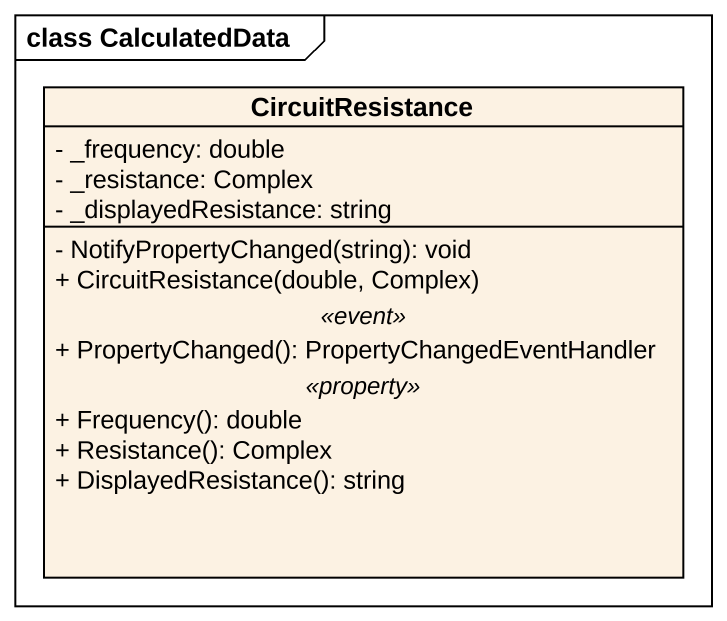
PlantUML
@startuml
mainframe class CalculatedData
hide circle
hide empty members
skinparam classAttributeIconSize 0
class CircuitResistance {
  - _frequency: double
  - _resistance: Complex
  - _displayedResistance: string
  --
  - NotifyPropertyChanged(string): void
  + CircuitResistance(double, Complex)
  .. <<event>> ..
  + PropertyChanged(): PropertyChangedEventHandler
  .. <<property>> ..
  + Frequency(): double
  + Resistance(): Complex
  + DisplayedResistance(): string
}
@enduml
